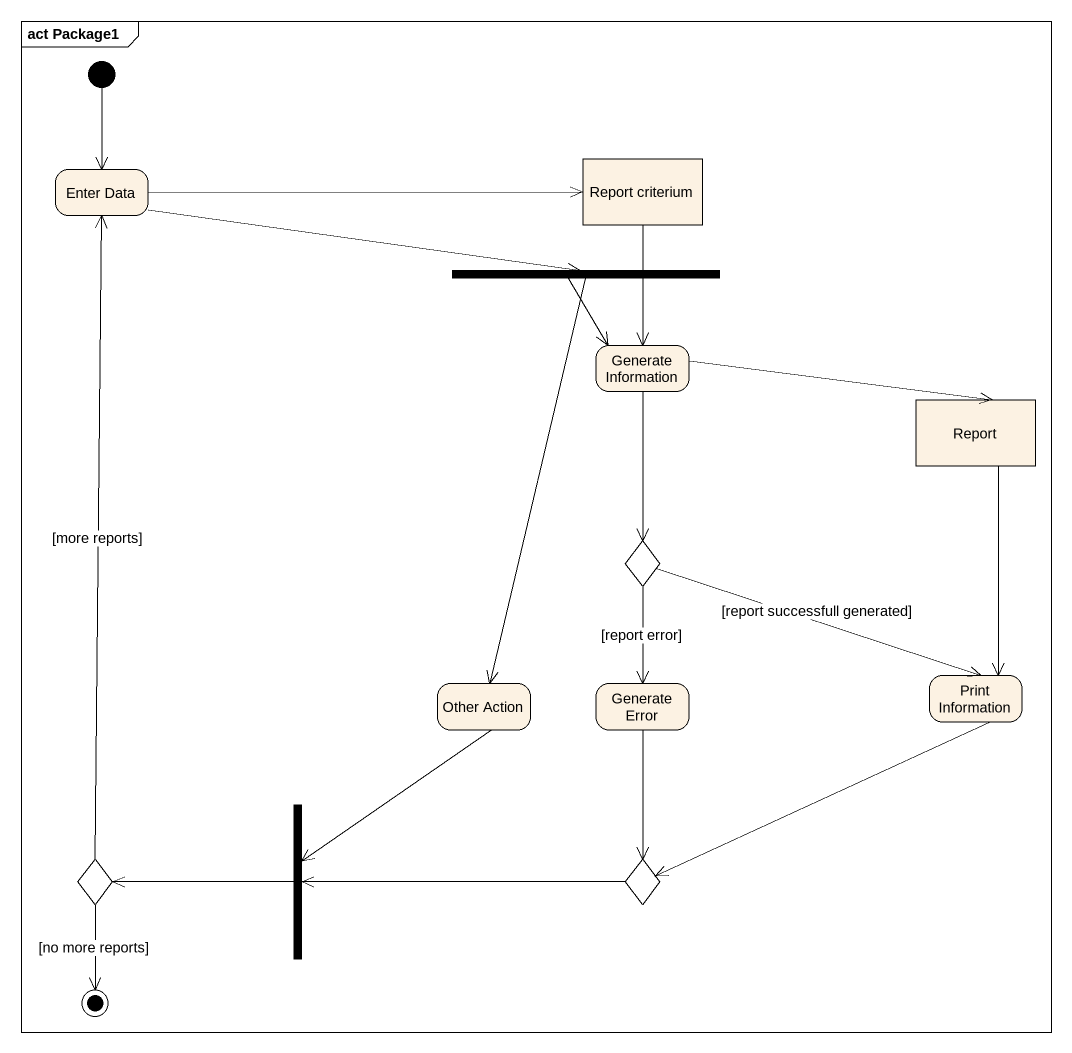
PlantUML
@startuml
mainframe act Package1
hide empty description
state "Enter Data" as Enter_Data
state "Report criterium" as Report_criterium <<object>>
state fork1 <<fork>>
state "Generate Information" as Generate_Information
state Report <<object>>
state choice1 <<choice>>
state "Other Action" as Other_Action
state "Generate Error" as Generate_Error
state "Print Information" as Print_Information
state fork2 <<join>>
state choice2 <<choice>>
state choice3 <<choice>>
[*] --> Enter_Data
Enter_Data -right-> Report_criterium
Enter_Data -right-> fork1
Report_criterium --> Generate_Information
fork1 --> Generate_Information
fork1 --> Other_Action
Generate_Information -right-> Report
Generate_Information --> choice1
Report --> Print_Information
choice1 --> Generate_Error : [report error]
choice1 -right-> Print_Information : [report successfull generated]
Other_Action --> fork2
Generate_Error --> choice3
Print_Information -left-> choice3
fork2 -left-> choice2
choice2 -up-> Enter_Data : [more reports]
choice3 -left-> fork2
choice2 --> [*] : [no more reports]
@enduml
